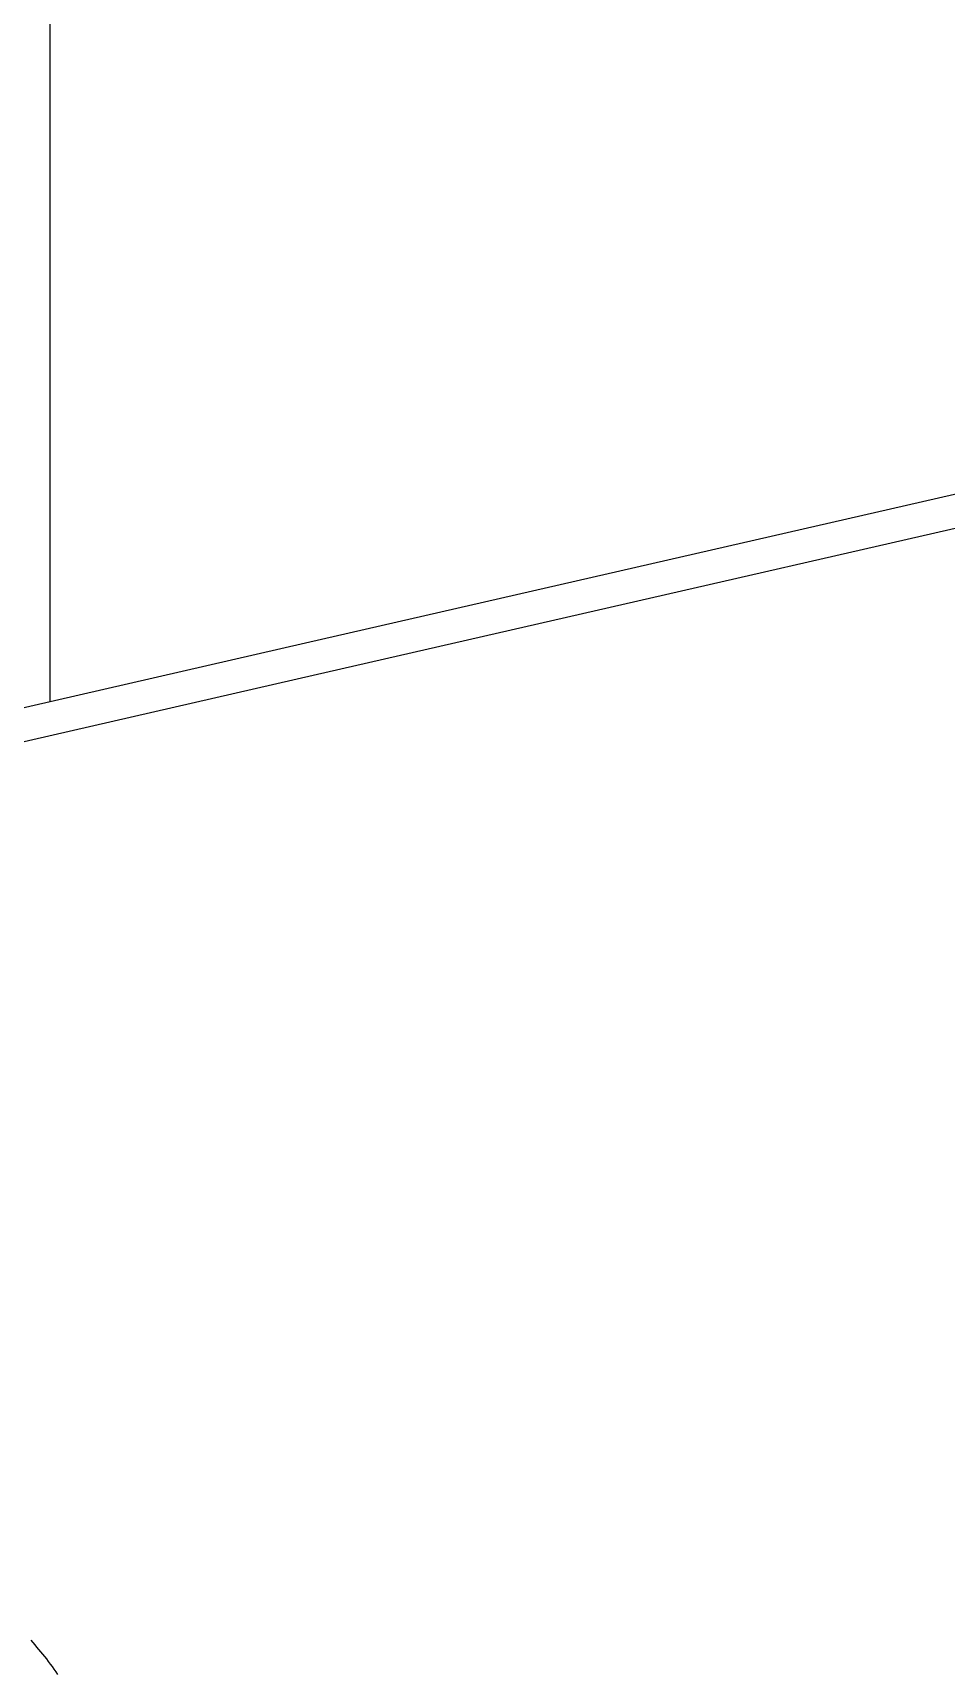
# Model space of a CAD drawing. Extents: x 714725 to 717272, y 7846712 to 7848513.
# Drawn here: x 715897.4 to 716035.1, y 7847742.5 to 7847989.5 of the extents above; entities that cross this region are included whole.
import ezdxf

# ---------------------------------------------------------------- set-up
doc = ezdxf.new("R2010")
doc.units = 0
doc.linetypes.add('CONTINUO', pattern=[0])
for name, color, linetype in [('011400xxxx', 1, 'Continuous'), ('011400xxxx002', 5, 'Continuous'), ('MALHA', 8, 'CONTINUO')]:
    doc.layers.add(name, color=color, linetype=linetype)

msp = doc.modelspace()

# ---------------------------------------------------------------- linework, layer by layer
at = {"layer": '011400xxxx'}
msp.add_lwpolyline([(715646.98, 7847839.54), (715761.41, 7847861.73), (715809.01, 7847870.43), (715837.77, 7847874.68), (715844.15, 7847875.97), (715938.49, 7847897.64), (716081.31, 7847930.3), (716123.45, 7847938), (716123.79, 7847938.07), (716158.7, 7847946.97), (716158.84, 7847947.01), (716182.15, 7847953.66), (716257.63, 7847971.03), (716279.44, 7847975.12), (716307.68, 7847979.07), (716307.88, 7847979.09), (716308.24, 7847979.09), (716308.41, 7847979.05), (716308.78, 7847978.89), (716308.8, 7847978.86), (716308.81, 7847978.85), (716394.07, 7847801.35)], dxfattribs=at)
at = {"layer": '011400xxxx002'}
for points in [[(715845.2, 7847871.08), (715939.61, 7847892.77), (716082.32, 7847925.4)], [(715901.15, 7847742.17), (715900.88, 7847742.57), (715900.6, 7847742.96), (715900.32, 7847743.35), (715900.03, 7847743.74), (715899.75, 7847744.12), (715899.46, 7847744.5), (715899.17, 7847744.87), (715898.87, 7847745.23), (715898.58, 7847745.59), (715898.29, 7847745.95), (715897.99, 7847746.3), (715897.7, 7847746.65), (715897.4, 7847747), (715897.11, 7847747.34)]]:
    msp.add_lwpolyline(points, dxfattribs=at)
at = {"layer": 'MALHA'}
msp.add_lwpolyline([(715900, 7847888.8), (715900, 7848427.36)], dxfattribs=at)

doc.saveas('drawing.dxf')
